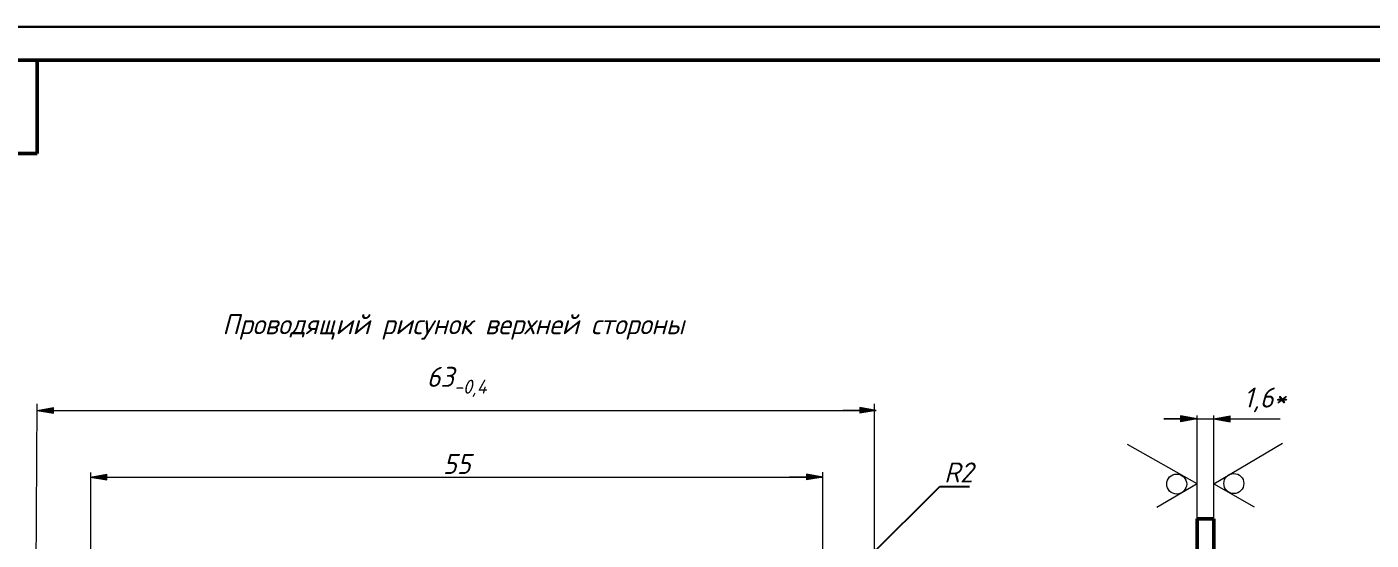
# Model space of a CAD drawing. Header units: inches. Extents: x -14 to 5184, y -66 to 1689.
# Drawn here: x 2007.1 to 2208.9, y 758.3 to 835.2 of the extents above; entities that cross this region are included whole.
import ezdxf

# ---------------------------------------------------------------- set-up
doc = ezdxf.new("R2010")
doc.units = ezdxf.units.IN
doc.header["$MEASUREMENT"] = 0
for name, color, linetype, lineweight in [('Видимые тонкие (ГОСТ)', 7, 'Continuous', 25), ('Видимый контур (ГОСТ)', 7, 'Continuous', 50), ('Размер (ГОСТ)', 7, 'Continuous', 25), ('Текст', 7, 'Continuous', 15)]:
    doc.layers.add(name, color=color, linetype=linetype, lineweight=lineweight)
doc.styles.add('Standart 3.0', font='gost_b.ttf', dxfattribs={"oblique": 15, "height": 3})
doc.styles.add('Обычный текст (ГОСТ)', font='GOST_Common Italic.ttf')
doc.dimstyles.new('Диаметр (ГОСТ)$7', dxfattribs={"dimscale": 0.5, "dimtxt": 3.5, "dimasz": 3.5, "dimexe": 1, "dimexo": 0, "dimgap": 0.5, "dimtad": 1, "dimrnd": 1e-08, "dimtxsty": 'Обычный текст (ГОСТ)', "dimblk": 'Filled-1', "dimcen": 0.09, "dimdle": 15, "dimclrd": 256, "dimclre": 256, "dimclrt": 256, "dimazin": 2, "dimtfac": 0.714286, "dimtdec": 3, "dimtmove": 0, "dimatfit": 3, "dimfxl": 1, "dimtolj": 1, "dimlwd": -1, "dimlwe": 25, "dimarcsym": 0})

# ---------------------------------------------------------------- blocks, each defined once
blk = doc.blocks.new('Filled-1')
at = {"color": 0}
for p, q in [((0, 0), (-1, 0.14)), ((-1, 0.14), (-1, -0.14)), ((-1, 0), (0, 0)), ((-1, -0.14), (0, 0))]:
    blk.add_line(p, q, dxfattribs=at)
at = {"color": 0, "flags": 128}
blk.add_lwpolyline([(-1, -0.14), (0, 0), (-1, 0.14), (-1, -0.14)], dxfattribs=at)
at = {"color": 0}
blk.add_solid([(-1, -0.14), (0, 0), (-1, 0.14), (-1, -0.14)], dxfattribs=at)

msp = doc.modelspace()

# ---------------------------------------------------------------- hatches: boundary and pattern name
at = {"lineweight": 15, "transparency": 33554684}
h = msp.add_hatch(color=0, dxfattribs=at)
h.dxf.hatch_style = 1
h.paths.add_polyline_path([(2008.6235, 777.7356), (2011.0855, 777.3015), (2011.0855, 778.1697)])
h = msp.add_hatch(color=0, dxfattribs=at)
h.dxf.hatch_style = 1
h.paths.add_polyline_path([(2134.6176, 777.7356), (2132.1556, 778.1697), (2132.1556, 777.3015)])
h = msp.add_hatch(color=0, dxfattribs=at)
h.dxf.hatch_style = 1
h.paths.add_polyline_path([(2182.8062, 776.453), (2180.3441, 776.8871), (2180.3441, 776.0189)])
h = msp.add_hatch(color=0, dxfattribs=at)
h.dxf.hatch_style = 1
h.paths.add_polyline_path([(2185.3062, 776.453), (2187.7682, 776.0189), (2187.7682, 776.8871)])
h = msp.add_hatch(color=0, dxfattribs=at)
h.dxf.hatch_style = 1
h.paths.add_polyline_path([(2016.634, 767.7356), (2019.096, 767.3015), (2019.096, 768.1697)])
h = msp.add_hatch(color=0, dxfattribs=at)
h.dxf.hatch_style = 1
h.paths.add_polyline_path([(2126.6289, 767.7356), (2124.1669, 768.1697), (2124.1669, 767.3015)])

# ---------------------------------------------------------------- linework, layer by layer
at = {"color": 0, "lineweight": 15, "transparency": 33554684}
for p, q in [((2008.477, 750.3776), (2008.6235, 778.7356)), ((2008.6235, 777.7356), (2011.0855, 778.1697)), ((2008.6235, 777.7356), (2134.6176, 777.7356)), ((2008.6235, 777.7356), (2011.0855, 777.3015)), ((2008.6235, 777.7356), (2013.6235, 777.7356)), ((2011.0855, 777.3015), (2011.0855, 778.1697)), ((2134.6176, 777.7356), (2129.6176, 777.7356)), ((2134.6176, 777.7356), (2132.1556, 778.1697)), ((2132.1556, 778.1697), (2132.1556, 777.3015)), ((2134.6176, 777.7356), (2132.1556, 777.3015)), ((2134.3618, 753.0563), (2134.3618, 778.7356)), ((2182.8062, 776.453), (2177.8062, 776.453)), ((2177.8062, 776.453), (2195.3062, 776.453)), ((2182.8062, 776.453), (2180.3441, 776.8871)), ((2180.3441, 776.8871), (2180.3441, 776.0189)), ((2182.8062, 776.453), (2180.3441, 776.0189)), ((2182.8062, 761.453), (2182.8062, 776.953)), ((2185.3062, 761.453), (2185.3062, 776.953)), ((2185.3062, 776.453), (2187.7682, 776.8871)), ((2185.3062, 776.453), (2187.7682, 776.0189)), ((2185.3062, 776.453), (2190.3062, 776.453)), ((2187.7682, 776.0189), (2187.7682, 776.8871)), ((2182.8062, 766.7152), (2172.3671, 772.6335)), ((2185.3062, 766.7269), (2195.6511, 772.8082)), ((2016.634, 767.7356), (2019.096, 768.1697)), ((2016.634, 767.7356), (2126.6289, 767.7356)), ((2016.634, 767.7356), (2019.096, 767.3015)), ((2016.634, 767.7356), (2021.634, 767.7356)), ((2016.6683, 749.0459), (2016.6683, 768.4188)), ((2019.096, 767.3015), (2019.096, 768.1697)), ((2126.6289, 767.7356), (2121.6289, 767.7356)), ((2126.6289, 767.7356), (2124.1669, 768.1697)), ((2124.1669, 768.1697), (2124.1669, 767.3015)), ((2126.6289, 767.7356), (2124.1669, 767.3015)), ((2126.6289, 749.0727), (2126.6289, 768.4456)), ((2126.6289, 749.0727), (2126.6289, 768.4456)), ((2182.8062, 766.7152), (2176.7716, 763.1678)), ((2185.3062, 766.7269), (2191.3956, 763.2746))]:
    msp.add_line(p, q, dxfattribs=at)
for centre in [(2179.7511, 766.6813), (2188.3373, 766.7583)]:
    msp.add_circle(centre, 1.5, dxfattribs=at)
at = {"layer": 'Видимые тонкие (ГОСТ)', "transparency": 33554684}
for p, q in [((2512.616, 835.2356), (1918.616, 835.2356)), ((1918.616, 835.2356), (2512.616, 835.2356))]:
    msp.add_line(p, q, dxfattribs=at)
at = {"layer": 'Видимый контур (ГОСТ)', "transparency": 33554684}
for p, q in [((2507.616, 830.2356), (1938.616, 830.2356)), ((2008.616, 816.2356), (2008.616, 830.2356)), ((2008.616, 816.2356), (1938.616, 816.2356))]:
    msp.add_line(p, q, dxfattribs=at)
at = {"layer": 'Видимый контур (ГОСТ)', "color": 0, "transparency": 33554684}
for p, q in [((2185.3062, 761.453), (2182.8062, 761.453)), ((2182.8062, 761.453), (2182.8062, 628.953)), ((2185.3062, 761.453), (2185.3062, 628.953))]:
    msp.add_line(p, q, dxfattribs=at)

# ---------------------------------------------------------------- texts
at = {"layer": 'Текст', "color": 0, "transparency": 33554684, "insert": (2006.116, 790.2356), "char_height": 3, "width": 130, "attachment_point": 4, "style": 'Standart 3.0'}
msp.add_mtext('\\pxqc;{\\fGOST type B|b0|i0|c204|p0;Проводящий рисунок верхней стороны}', dxfattribs=at)
at = {"layer": 'Текст', "color": 0, "transparency": 33554684, "char_height": 3, "style": 'Standart 3.0'}
for s, width, insert, attachment_point in [('\\A1;\\pxqc;{\\fGOST type B|b0|i0|c204|p0;63\\H0.7x;\\S^ -0,4;}', 3.5, (2071.6206, 780.2356), 8), ('\\pxqc;{\\fGOST type B|b0|i0|c204|p0;1},{\\fGOST type B|b0|i0|c204|p0;6}*', 5.434572, (2190.3062, 777.453), 7), ('\\pxqc;{\\fGOST type B|b0|i0|c204|p0;55}', 5.869144, (2071.6314, 768.1934), 8)]:
    msp.add_mtext_dynamic_manual_height_columns(s, width=width, gutter_width=8, heights=[3.083], dxfattribs=dict(at, insert=insert, attachment_point=attachment_point))
at = {"layer": 'Текст', "color": 0, "transparency": 33554687, "insert": (2149.1467, 769.9213), "char_height": 3, "attachment_point": 3, "style": 'Standart 3.0'}
msp.add_mtext_dynamic_manual_height_columns('R2', width=5.761412, gutter_width=13, heights=[0], dxfattribs=at)

# ---------------------------------------------------------------- leaders
at = {"layer": 'Размер (ГОСТ)', "transparency": 33554687}
msp.add_leader([(2133.444, 755.6049), (2144.1639, 766.3176), (2148.644, 766.297)], dimstyle='Диаметр (ГОСТ)$7', override={"dimtad": 0}, dxfattribs=at)

doc.saveas('drawing.dxf')
